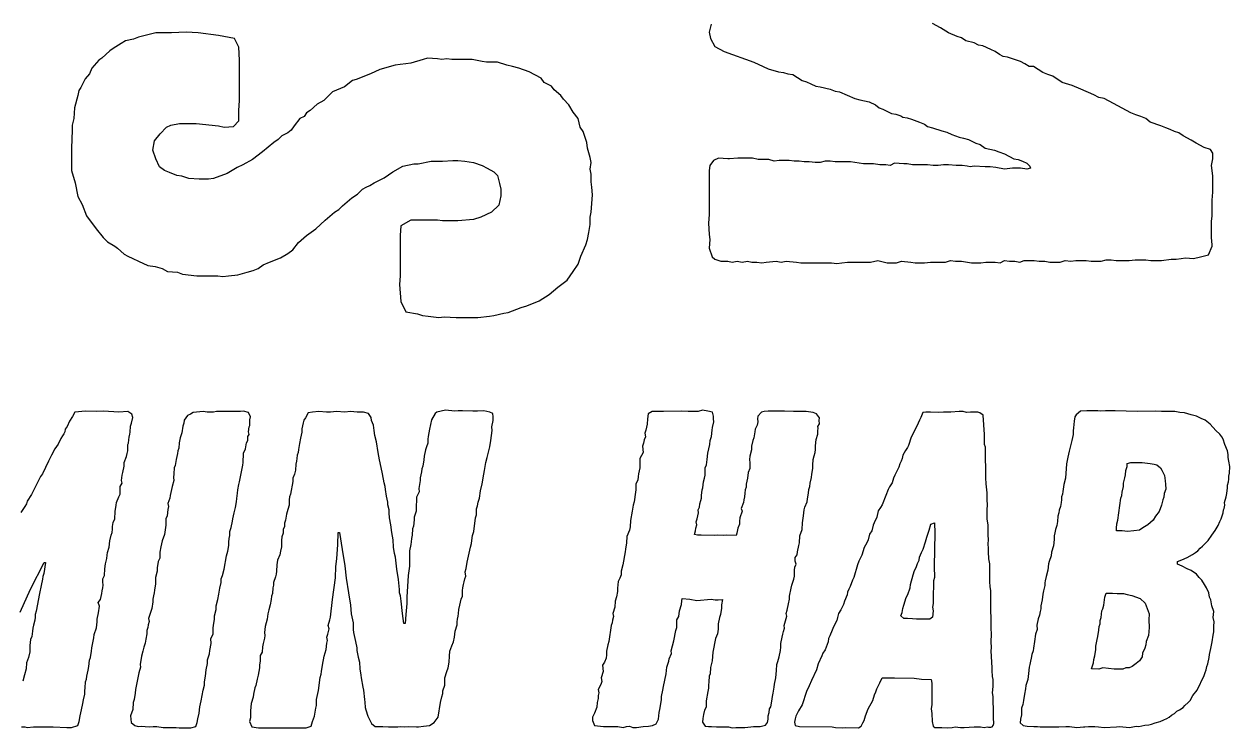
# Model space of a CAD drawing. Extents: x 21.5 to 68.8, y -31.2 to -10.6.
# Drawn here: x 64.085 to 68.808, y -18.037 to -15.282 of the extents above; entities that cross this region are included whole.
import ezdxf

# ---------------------------------------------------------------- set-up
doc = ezdxf.new("R2010")
doc.units = 0
doc.layers.add('Special_Silkscreen_Paths', color=7, linetype='CONTINUOUS')

msp = doc.modelspace()

# ---------------------------------------------------------------- linework, layer by layer
at = {"layer": 'Special_Silkscreen_Paths', "color": 7}
for points in [[(66.776433, -15.282155), (66.767966, -15.3132), (66.773611, -15.3386), (66.790544, -15.369644), (66.827233, -15.3894), (66.942944, -15.431733), (66.979633, -15.448666), (66.999388, -15.457133), (67.038899, -15.468422), (67.058655, -15.471244), (67.075588, -15.476888), (67.095344, -15.479711), (67.132032, -15.502288), (67.148966, -15.507933), (67.165899, -15.5164), (67.185655, -15.524866), (67.202588, -15.527688), (67.242099, -15.536155), (67.261855, -15.544622), (67.278788, -15.547444), (67.338055, -15.572844), (67.35781, -15.578488), (67.394499, -15.586955), (67.419899, -15.598244), (67.43401, -15.609533), (67.448121, -15.615177), (67.481988, -15.632111), (67.498921, -15.634933), (67.518677, -15.640577), (67.527143, -15.646222), (67.544077, -15.649044), (67.56101, -15.654688), (67.592054, -15.665977), (67.61181, -15.674444), (67.623099, -15.682911), (67.642854, -15.688555), (67.679543, -15.699844), (67.699299, -15.705488), (67.719054, -15.713955), (67.747276, -15.725244), (67.76421, -15.728066), (67.783965, -15.733711), (67.812187, -15.747822), (67.829121, -15.753466), (67.848876, -15.767577), (67.885565, -15.776044), (67.902499, -15.781688), (67.925076, -15.790155), (67.961765, -15.80991), (67.978698, -15.812733), (67.995632, -15.818377), (68.012565, -15.826844), (68.023854, -15.838133), (68.026676, -15.846599), (68.012565, -15.849422), (67.987165, -15.846599), (67.956121, -15.846599), (67.925076, -15.849422), (67.89121, -15.843777), (67.868632, -15.840955), (67.848876, -15.840955), (67.806543, -15.838133), (67.78961, -15.840955), (67.778321, -15.838133), (67.758565, -15.83531), (67.735988, -15.83531), (67.704943, -15.832488), (67.685188, -15.832488), (67.665432, -15.83531), (67.645676, -15.83531), (67.623099, -15.832488), (67.563832, -15.832488), (67.544077, -15.829666), (67.529965, -15.829666), (67.493277, -15.826844), (67.476343, -15.83531), (67.45941, -15.832488), (67.436832, -15.832488), (67.411432, -15.829666), (67.371921, -15.829666), (67.321121, -15.821199), (67.261855, -15.821199), (67.242099, -15.818377), (67.222343, -15.818377), (67.202588, -15.824022), (67.182832, -15.824022), (67.160255, -15.821199), (67.140499, -15.821199), (67.120744, -15.818377), (67.100988, -15.818377), (67.081232, -15.815555), (67.041721, -15.815555), (67.021966, -15.818377), (67.00221, -15.812733), (66.959877, -15.812733), (66.937299, -15.807088), (66.880855, -15.807088), (66.846988, -15.80991), (66.841344, -15.80991), (66.804655, -15.807088), (66.784899, -15.815555), (66.770788, -15.83531), (66.767966, -15.855066), (66.767966, -16.027221), (66.765144, -16.061088), (66.767966, -16.106244), (66.770788, -16.125999), (66.767966, -16.159866), (66.779255, -16.193732), (66.790544, -16.202199), (66.813122, -16.210666), (66.841344, -16.210666), (66.858277, -16.213488), (66.878033, -16.210666), (66.897788, -16.213488), (66.917544, -16.210666), (66.934477, -16.213488), (66.954233, -16.213488), (66.973988, -16.21631), (66.990921, -16.213488), (67.030433, -16.210666), (67.050188, -16.213488), (67.069944, -16.210666), (67.109455, -16.213488), (67.126388, -16.21631), (67.247743, -16.21631), (67.267499, -16.219132), (67.287255, -16.21631), (67.309832, -16.213488), (67.400143, -16.213488), (67.428366, -16.207843), (67.465054, -16.21631), (67.501743, -16.21631), (67.521499, -16.210666), (67.558188, -16.213488), (67.575121, -16.21631), (67.61181, -16.21631), (67.634388, -16.213488), (67.693654, -16.213488), (67.71341, -16.207843), (67.733165, -16.210666), (67.755743, -16.210666), (67.795254, -16.21631), (67.831943, -16.21631), (67.851699, -16.213488), (67.888387, -16.213488), (67.908143, -16.21631), (67.925076, -16.207843), (67.944832, -16.210666), (67.964587, -16.210666), (67.984343, -16.213488), (68.001276, -16.207843), (68.040787, -16.207843), (68.060543, -16.210666), (68.083121, -16.210666), (68.102876, -16.213488), (68.142387, -16.213488), (68.162143, -16.207843), (68.184721, -16.210666), (68.204476, -16.207843), (68.243987, -16.207843), (68.263743, -16.210666), (68.303254, -16.210666), (68.323009, -16.205021), (68.342765, -16.205021), (68.36252, -16.207843), (68.41332, -16.207843), (68.435898, -16.205021), (68.478231, -16.205021), (68.497987, -16.207843), (68.54032, -16.207843), (68.577009, -16.202199), (68.596765, -16.202199), (68.61652, -16.199377), (68.633453, -16.196555), (68.664498, -16.199377), (68.69272, -16.193732), (68.723765, -16.185266), (68.737876, -16.151399), (68.737876, -16.145755), (68.735053, -16.117532), (68.735053, -16.055444), (68.737876, -16.032866), (68.737876, -15.970777), (68.740698, -15.939733), (68.740698, -15.877644), (68.737876, -15.855066), (68.735053, -15.83531), (68.740698, -15.80991), (68.740698, -15.787333), (68.732231, -15.773222), (68.706831, -15.764755), (68.675787, -15.747822), (68.656031, -15.736533), (68.624987, -15.719599), (68.608054, -15.708311), (68.59112, -15.702666), (68.574187, -15.694199), (68.557254, -15.688555), (68.537498, -15.680088), (68.495165, -15.665977), (68.478231, -15.651866), (68.458476, -15.643399), (68.43872, -15.637755), (68.418965, -15.629288), (68.402031, -15.620822), (68.351231, -15.5926), (68.314543, -15.572844), (68.294787, -15.570022), (68.275032, -15.558733), (68.224232, -15.536155), (68.190365, -15.522044), (68.150854, -15.510755), (68.114165, -15.485355), (68.094409, -15.479711), (68.074654, -15.471244), (68.037965, -15.448666), (68.021032, -15.448666), (68.004098, -15.437377), (67.987165, -15.428911), (67.936365, -15.411977), (67.919432, -15.409155), (67.905321, -15.400689), (67.888387, -15.3894), (67.871454, -15.380933), (67.84041, -15.366822), (67.823476, -15.364), (67.806543, -15.355533), (67.772676, -15.347066), (67.755743, -15.335777), (67.73881, -15.330133), (67.704943, -15.316022), (67.673899, -15.296266), (67.642854, -15.279333)], [(64.075024, -18.03382), (64.087371, -18.03382), (64.096191, -18.035584), (64.120885, -18.03382), (64.198496, -18.03382), (64.251413, -18.035584), (64.270816, -18.035584), (64.29551, -18.028528), (64.300802, -18.012653), (64.30433, -17.989723), (64.309621, -17.966792), (64.314913, -17.942098), (64.316677, -17.927987), (64.321969, -17.905056), (64.321969, -17.892709), (64.323733, -17.880362), (64.325496, -17.857431), (64.329024, -17.846848), (64.330788, -17.8345), (64.33608, -17.81157), (64.337844, -17.797459), (64.341371, -17.772764), (64.344899, -17.762181), (64.348427, -17.737486), (64.350191, -17.723375), (64.351955, -17.711028), (64.357246, -17.68457), (64.35901, -17.672223), (64.36783, -17.645764), (64.371358, -17.622834), (64.371358, -17.61225), (64.376649, -17.587556), (64.380177, -17.561097), (64.374885, -17.546986), (64.383705, -17.534639), (64.388996, -17.511709), (64.39076, -17.501125), (64.392524, -17.488778), (64.394288, -17.478195), (64.392524, -17.465847), (64.392524, -17.4535), (64.39958, -17.441153), (64.401344, -17.414695), (64.403108, -17.395292), (64.408399, -17.374125), (64.410163, -17.361778), (64.411927, -17.351195), (64.417219, -17.330028), (64.420746, -17.305333), (64.426038, -17.282403), (64.429566, -17.27182), (64.43133, -17.259472), (64.43133, -17.248889), (64.433094, -17.233014), (64.440149, -17.218903), (64.441913, -17.190681), (64.445441, -17.165986), (64.447205, -17.155403), (64.456024, -17.132472), (64.461316, -17.121889), (64.461316, -17.091903), (64.468371, -17.079556), (64.466608, -17.068972), (64.468371, -17.047805), (64.471899, -17.037222), (64.477191, -17.012528), (64.477191, -16.998417), (64.48601, -16.975486), (64.487774, -16.963139), (64.491302, -16.952555), (64.491302, -16.927861), (64.493066, -16.922569), (64.49483, -16.910222), (64.496594, -16.899639), (64.498358, -16.887292), (64.500122, -16.880236), (64.501885, -16.855541), (64.505413, -16.844958), (64.510705, -16.822028), (64.507177, -16.80968), (64.491302, -16.799097), (64.456024, -16.800861), (64.396052, -16.797333), (64.36783, -16.799097), (64.325496, -16.797333), (64.283163, -16.800861), (64.274344, -16.8185), (64.261996, -16.836139), (64.253177, -16.857305), (64.246121, -16.867889), (64.244357, -16.878472), (64.24083, -16.885528), (64.235538, -16.894347), (64.228482, -16.90493), (64.217899, -16.926097), (64.205552, -16.9455), (64.191441, -16.970194), (64.180857, -16.993125), (64.156163, -17.042514), (64.149107, -17.053097), (64.11383, -17.123653), (64.096191, -17.150111), (64.094427, -17.160694), (64.087371, -17.171278), (64.071496, -17.194208)], [(67.881491, -18.005598), (67.881491, -17.968556), (67.879727, -17.92975), (67.879727, -17.913875), (67.877963, -17.899764), (67.879727, -17.87507), (67.879727, -17.848612), (67.877963, -17.836264), (67.876199, -17.813334), (67.876199, -17.80275), (67.872671, -17.735723), (67.874435, -17.723375), (67.872671, -17.698681), (67.874435, -17.672223), (67.872671, -17.645764), (67.872671, -17.633417), (67.870907, -17.552278), (67.870907, -17.499361), (67.869143, -17.48525), (67.86738, -17.464084), (67.86738, -17.395292), (67.863852, -17.375889), (67.862088, -17.347667), (67.862088, -17.337083), (67.860324, -17.314153), (67.862088, -17.30357), (67.860324, -17.278875), (67.860324, -17.243597), (67.856796, -17.218903), (67.856796, -17.180097), (67.85856, -17.16775), (67.856796, -17.141292), (67.856796, -17.116597), (67.853268, -17.081319), (67.851505, -17.058389), (67.851505, -17.033694), (67.849741, -16.970194), (67.849741, -16.938444), (67.846213, -16.927861), (67.846213, -16.889055), (67.840921, -16.813208), (67.828574, -16.804389), (67.819754, -16.800861), (67.791532, -16.800861), (67.775657, -16.802625), (67.76331, -16.799097), (67.747435, -16.799097), (67.713921, -16.800861), (67.685699, -16.800861), (67.66806, -16.802625), (67.634546, -16.800861), (67.616907, -16.800861), (67.60456, -16.802625), (67.597504, -16.822028), (67.592213, -16.832611), (67.586921, -16.844958), (67.571046, -16.876708), (67.558699, -16.899639), (67.548115, -16.931389), (67.544588, -16.940208), (67.537532, -16.950792), (67.526949, -16.970194), (67.523421, -16.982542), (67.519893, -16.993125), (67.514602, -17.003708), (67.511074, -17.016055), (67.495199, -17.047805), (67.489907, -17.060153), (67.484615, -17.077792), (67.474032, -17.093667), (67.46874, -17.10425), (67.459921, -17.127181), (67.44581, -17.164222), (67.438754, -17.174806), (67.429935, -17.187153), (67.424643, -17.211847), (67.41406, -17.234778), (67.410532, -17.243597), (67.40524, -17.266528), (67.396421, -17.278875), (67.391129, -17.301806), (67.385838, -17.312389), (67.375254, -17.331792), (67.366435, -17.361778), (67.354088, -17.384708), (67.348796, -17.39882), (67.334685, -17.448209), (67.329393, -17.458792), (67.320574, -17.483486), (67.315282, -17.49407), (67.30999, -17.506417), (67.308226, -17.517), (67.297643, -17.541695), (67.294115, -17.554042), (67.283532, -17.575209), (67.274712, -17.58932), (67.271185, -17.605195), (67.267657, -17.617542), (67.25531, -17.642236), (67.250018, -17.654584), (67.241199, -17.677514), (67.235907, -17.688098), (67.234143, -17.700445), (67.230615, -17.711028), (67.221796, -17.732195), (67.212976, -17.744542), (67.209449, -17.755125), (67.195337, -17.786875), (67.188282, -17.809806), (67.168879, -17.852139), (67.16006, -17.873306), (67.149476, -17.894473), (67.131837, -17.947389), (67.117726, -17.97032), (67.107143, -17.991487), (67.105379, -18.00207), (67.101851, -18.014417), (67.105379, -18.028528), (67.121254, -18.032056), (67.250018, -18.03382), (67.262365, -18.035584), (67.288824, -18.037348)], [(64.069732, -17.584028), (64.110302, -17.49407), (64.163219, -17.39), (64.16851, -17.39), (64.161455, -17.432334), (64.157927, -17.444681), (64.156163, -17.455264), (64.150871, -17.479959), (64.14558, -17.511709), (64.131468, -17.5805), (64.127941, -17.592848), (64.127941, -17.603431), (64.126177, -17.615778), (64.120885, -17.635181), (64.119121, -17.647528), (64.117357, -17.658111), (64.115593, -17.679278), (64.110302, -17.691625), (64.106774, -17.714556), (64.106774, -17.73925), (64.101482, -17.762181), (64.094427, -17.783348), (64.092663, -17.806278), (64.085607, -17.829209), (64.080316, -17.853903)], [(67.288824, -18.037348), (67.302935, -18.035584), (67.352324, -18.037348), (67.362907, -18.030292), (67.369963, -18.017945), (67.375254, -18.009126), (67.380546, -17.989723), (67.391129, -17.963264), (67.408768, -17.92975), (67.415824, -17.908584), (67.421115, -17.896237), (67.424643, -17.883889), (67.43699, -17.860959), (67.44581, -17.841556), (67.493435, -17.841556), (67.571046, -17.84332), (67.599268, -17.846848), (67.638074, -17.848612), (67.639838, -17.862723), (67.639838, -17.945626), (67.638074, -17.963264), (67.639838, -17.980903), (67.641602, -18.012653), (67.645129, -18.030292), (67.652185, -18.035584), (67.678643, -18.035584), (67.701574, -18.037348), (67.719213, -18.035584), (67.73156, -18.03382), (67.752727, -18.035584), (67.766838, -18.035584), (67.805643, -18.03382), (67.830338, -18.03382), (67.844449, -18.035584), (67.856796, -18.03382)]]:
    msp.add_lwpolyline(points, dxfattribs=at)
for points in [[(66.310822, -15.951021), (66.308, -15.919977), (66.305178, -15.900221), (66.305178, -15.869177), (66.302355, -15.849422), (66.305178, -15.824022), (66.302355, -15.804266), (66.291067, -15.767577), (66.288244, -15.744999), (66.274133, -15.702666), (66.262844, -15.685733), (66.254378, -15.651866), (66.234622, -15.626466), (66.217689, -15.598244), (66.197933, -15.575666), (66.186644, -15.561555), (66.161244, -15.538977), (66.149956, -15.524866), (66.121733, -15.510755), (66.110444, -15.493822), (66.062467, -15.468422), (66.022956, -15.454311), (65.997556, -15.448666), (65.974978, -15.443022), (65.938289, -15.431733), (65.895956, -15.431733), (65.879022, -15.428911), (65.839511, -15.420444), (65.760489, -15.420444), (65.740734, -15.417622), (65.720978, -15.420444), (65.704045, -15.417622), (65.664534, -15.4148), (65.6476, -15.420444), (65.599623, -15.434555), (65.579867, -15.437377), (65.557289, -15.4402), (65.537534, -15.443022), (65.478267, -15.459955), (65.441578, -15.476888), (65.385134, -15.499466), (65.371023, -15.502288), (65.339978, -15.527688), (65.292001, -15.547444), (65.258134, -15.581311), (65.232734, -15.595422), (65.204512, -15.620822), (65.190401, -15.629288), (65.181934, -15.643399), (65.165001, -15.651866), (65.142423, -15.680088), (65.131134, -15.697022), (65.117023, -15.708311), (65.094445, -15.719599), (65.080334, -15.733711), (65.063401, -15.744999), (65.018245, -15.781688), (64.978734, -15.812733), (64.942045, -15.832488), (64.919468, -15.843777), (64.879957, -15.866355), (64.826334, -15.88611), (64.806579, -15.888933), (64.76989, -15.888933), (64.730379, -15.88611), (64.702157, -15.877644), (64.682401, -15.874822), (64.654179, -15.863533), (64.634423, -15.855066), (64.614668, -15.840955), (64.600557, -15.80991), (64.589268, -15.776044), (64.594912, -15.739355), (64.61749, -15.711133), (64.64289, -15.685733), (64.659823, -15.677266), (64.69369, -15.671622), (64.758601, -15.671622), (64.84609, -15.680088), (64.868668, -15.685733), (64.905357, -15.682911), (64.925112, -15.660333), (64.925112, -15.620822), (64.927934, -15.581311), (64.927934, -15.423266), (64.925112, -15.372466), (64.908179, -15.3386), (64.84609, -15.327311), (64.767068, -15.316022), (64.71909, -15.3132), (64.662646, -15.316022), (64.600557, -15.316022), (64.532823, -15.332955), (64.513068, -15.341422), (64.482024, -15.347066), (64.46509, -15.358355), (64.434046, -15.378111), (64.419935, -15.386577), (64.38889, -15.4148), (64.377601, -15.423266), (64.349379, -15.454311), (64.340913, -15.476888), (64.323979, -15.496644), (64.307046, -15.530511), (64.298579, -15.5418), (64.295757, -15.561555), (64.281646, -15.609533), (64.278824, -15.651866), (64.273179, -15.677266), (64.273179, -15.697022), (64.270357, -15.767577), (64.270357, -15.855066), (64.284468, -15.903044), (64.295757, -15.956666), (64.31269, -15.98771), (64.329624, -16.032866), (64.366313, -16.083666), (64.394535, -16.117532), (64.411468, -16.134466), (64.43969, -16.151399), (64.450979, -16.159866), (64.476379, -16.182443), (64.49049, -16.19091), (64.510246, -16.199377), (64.532823, -16.210666), (64.569512, -16.227599), (64.597735, -16.230421), (64.625957, -16.238888), (64.645712, -16.250177), (64.685223, -16.252999), (64.704979, -16.261466), (64.761423, -16.26711), (64.843268, -16.26711), (64.863023, -16.269932), (64.885601, -16.26711), (64.92229, -16.264288), (64.958979, -16.252999), (64.981556, -16.247355), (65.001312, -16.238888), (65.021068, -16.224777), (65.046468, -16.213488), (65.088801, -16.196555), (65.117023, -16.179621), (65.136779, -16.16551), (65.159356, -16.137288), (65.190401, -16.109066), (65.22709, -16.083666), (65.263778, -16.049799), (65.300467, -16.018755), (65.317401, -16.007466), (65.331512, -15.993355), (65.368201, -15.96231), (65.390778, -15.948199), (65.410534, -15.928444), (65.424645, -15.919977), (65.438756, -15.914333), (65.455689, -15.903044), (65.495201, -15.883288), (65.529067, -15.86071), (65.568578, -15.838133), (65.610912, -15.829666), (65.627845, -15.829666), (65.678645, -15.818377), (65.7238, -15.818377), (65.763311, -15.815555), (65.783067, -15.815555), (65.811289, -15.818377), (65.845156, -15.824022), (65.879022, -15.83531), (65.898778, -15.846599), (65.924178, -15.86071), (65.938289, -15.874822), (65.946756, -15.905866), (65.9524, -15.928444), (65.9524, -15.953844), (65.943933, -15.990533), (65.915711, -16.018755), (65.873378, -16.03851), (65.845156, -16.046977), (65.783067, -16.052621), (65.7238, -16.052621), (65.704045, -16.049799), (65.599623, -16.049799), (65.560112, -16.072377), (65.557289, -16.109066), (65.557289, -16.26711), (65.554467, -16.300977), (65.560112, -16.36871), (65.579867, -16.408221), (65.625023, -16.416688), (65.644778, -16.422332), (65.667356, -16.425154), (65.709689, -16.430799), (65.729445, -16.427977), (65.777423, -16.430799), (65.862089, -16.430799), (65.907245, -16.425154), (65.924178, -16.422332), (65.963689, -16.413866), (65.980622, -16.411043), (66.031422, -16.391288), (66.054, -16.385643), (66.101978, -16.365888), (66.141489, -16.340488), (66.175356, -16.312266), (66.212044, -16.284043), (66.234622, -16.250177), (66.254378, -16.221955), (66.265667, -16.19091), (66.285422, -16.145755), (66.291067, -16.125999), (66.296711, -16.097777), (66.302355, -16.066732), (66.302355, -16.03851), (66.305178, -16.018755)], [(64.692385, -18.037348), (64.738246, -18.037348), (64.757649, -18.032056), (64.762941, -18.016181), (64.764705, -18.00207), (64.769996, -17.979139), (64.773524, -17.954445), (64.778816, -17.931514), (64.785871, -17.889181), (64.791163, -17.869778), (64.791163, -17.857431), (64.794691, -17.8345), (64.798219, -17.809806), (64.80351, -17.785112), (64.80351, -17.771), (64.810566, -17.74807), (64.81233, -17.733959), (64.817622, -17.7075), (64.815858, -17.688098), (64.824677, -17.670459), (64.824677, -17.645764), (64.826441, -17.636945), (64.829969, -17.61225), (64.829969, -17.598139), (64.837024, -17.573445), (64.837024, -17.559334), (64.84408, -17.534639), (64.847608, -17.513472), (64.851135, -17.490542), (64.856427, -17.467611), (64.856427, -17.4535), (64.861719, -17.441153), (64.868774, -17.416459), (64.877594, -17.363542), (64.882885, -17.345903), (64.886413, -17.322972), (64.886413, -17.310625), (64.888177, -17.296514), (64.889941, -17.284167), (64.889941, -17.268292), (64.895233, -17.252417), (64.900524, -17.227722), (64.902288, -17.218903), (64.90758, -17.195972), (64.912872, -17.174806), (64.916399, -17.151875), (64.918163, -17.139528), (64.919927, -17.118361), (64.921691, -17.106014), (64.925219, -17.084847), (64.928747, -17.074264), (64.932274, -17.054861), (64.941094, -17.009), (64.942858, -16.998417), (64.942858, -16.986069), (64.944622, -16.975486), (64.944622, -16.961375), (64.951677, -16.9455), (64.955205, -16.920805), (64.960497, -16.911986), (64.960497, -16.896111), (64.965788, -16.889055), (64.964024, -16.878472), (64.965788, -16.859069), (64.969316, -16.853778), (64.969316, -16.830847), (64.97108, -16.820264), (64.964024, -16.802625), (64.944622, -16.797333), (64.932274, -16.799097), (64.838788, -16.799097), (64.826441, -16.800861), (64.801747, -16.800861), (64.785871, -16.799097), (64.759413, -16.800861), (64.747066, -16.802625), (64.736483, -16.80968), (64.724135, -16.814972), (64.711788, -16.832611), (64.710024, -16.844958), (64.706496, -16.855541), (64.702969, -16.882), (64.695913, -16.901403), (64.692385, -16.920805), (64.690621, -16.941972), (64.687094, -16.952555), (64.68533, -16.963139), (64.680038, -16.986069), (64.67651, -17.010764), (64.672983, -17.019583), (64.671219, -17.042514), (64.669455, -17.056625), (64.671219, -17.068972), (64.664163, -17.091903), (64.662399, -17.10425), (64.657108, -17.127181), (64.655344, -17.137764), (64.648288, -17.158931), (64.650052, -17.171278), (64.648288, -17.181861), (64.64476, -17.206556), (64.639469, -17.218903), (64.639469, -17.243597), (64.634177, -17.280639), (64.625358, -17.305333), (64.620066, -17.328264), (64.616538, -17.349431), (64.616538, -17.372361), (64.609482, -17.386472), (64.605955, -17.411167), (64.605955, -17.423514), (64.598899, -17.448209), (64.598899, -17.472903), (64.595371, -17.497597), (64.593607, -17.508181), (64.591844, -17.520528), (64.588316, -17.532875), (64.588316, -17.543459), (64.584788, -17.569917), (64.572441, -17.608723), (64.574205, -17.62107), (64.570677, -17.633417), (64.568913, -17.644), (64.565385, -17.656348), (64.565385, -17.668695), (64.561857, -17.689861), (64.55833, -17.705736), (64.553038, -17.721611), (64.54951, -17.737486), (64.544219, -17.756889), (64.538927, -17.788639), (64.540691, -17.799223), (64.533635, -17.822153), (64.531871, -17.8345), (64.528344, -17.848612), (64.52658, -17.860959), (64.521288, -17.887417), (64.519524, -17.901528), (64.515996, -17.926223), (64.512469, -17.93857), (64.510705, -17.965028), (64.501885, -17.989723), (64.503649, -18.016181), (64.51776, -18.028528), (64.531871, -18.032056), (64.545982, -18.030292), (64.55833, -18.032056), (64.577732, -18.03382), (64.59008, -18.032056), (64.604191, -18.032056), (64.628885, -18.035584), (64.680038, -18.035584)], [(65.002827, -18.037348), (65.1898, -18.037348), (65.209203, -18.030292), (65.214494, -18.012653), (65.22155, -17.991487), (65.226841, -17.959737), (65.230369, -17.949153), (65.230369, -17.926223), (65.232133, -17.913875), (65.237425, -17.890945), (65.24448, -17.839792), (65.248008, -17.827445), (65.249772, -17.816862), (65.2533, -17.792167), (65.260355, -17.756889), (65.267411, -17.730431), (65.270939, -17.705736), (65.272703, -17.695153), (65.270939, -17.682806), (65.274466, -17.670459), (65.279758, -17.649292), (65.27623, -17.636945), (65.281522, -17.614014), (65.28505, -17.603431), (65.292105, -17.534639), (65.304453, -17.449972), (65.306216, -17.405875), (65.309744, -17.375889), (65.311508, -17.356486), (65.313272, -17.321208), (65.315036, -17.27182), (65.320328, -17.27182), (65.330911, -17.338847), (65.341494, -17.402347), (65.346786, -17.451736), (65.355605, -17.508181), (65.362661, -17.55757), (65.366189, -17.591084), (65.373244, -17.626361), (65.373244, -17.65282), (65.375008, -17.663403), (65.3803, -17.688098), (65.382064, -17.698681), (65.387355, -17.723375), (65.387355, -17.733959), (65.392647, -17.760417), (65.397939, -17.77982), (65.399703, -17.806278), (65.40323, -17.830973), (65.404994, -17.841556), (65.41205, -17.878598), (65.413814, -17.889181), (65.417342, -17.926223), (65.419105, -17.936806), (65.420869, -17.957973), (65.422633, -17.966792), (65.431453, -17.991487), (65.445564, -18.019709), (65.459675, -18.032056), (65.489661, -18.032056), (65.512592, -18.03382), (65.547869, -18.03382), (65.558453, -18.032056), (65.576092, -18.03382), (65.588439, -18.032056), (65.621953, -18.03382), (65.629008, -18.03382), (65.648411, -18.030292), (65.673106, -18.028528), (65.690744, -18.016181), (65.70662, -17.995014), (65.715439, -17.93857), (65.720731, -17.915639), (65.724258, -17.903292), (65.724258, -17.892709), (65.733078, -17.869778), (65.733078, -17.841556), (65.740133, -17.816862), (65.745425, -17.80275), (65.748953, -17.77982), (65.750717, -17.756889), (65.752481, -17.737486), (65.759536, -17.71632), (65.766592, -17.700445), (65.77012, -17.682806), (65.773647, -17.658111), (65.780703, -17.633417), (65.780703, -17.622834), (65.782467, -17.61225), (65.784231, -17.599903), (65.785995, -17.58932), (65.787758, -17.573445), (65.791286, -17.55757), (65.796578, -17.532875), (65.80187, -17.522292), (65.80187, -17.499361), (65.803633, -17.488778), (65.805397, -17.476431), (65.808925, -17.465847), (65.810689, -17.4535), (65.814217, -17.442917), (65.812453, -17.427042), (65.815981, -17.412931), (65.819508, -17.388236), (65.8248, -17.365306), (65.828328, -17.352958), (65.83362, -17.330028), (65.837147, -17.315917), (65.838911, -17.30357), (65.840675, -17.284167), (65.845967, -17.268292), (65.853022, -17.215375), (65.85655, -17.203028), (65.85655, -17.180097), (65.860078, -17.16775), (65.863606, -17.153639), (65.868897, -17.137764), (65.872425, -17.109542), (65.879481, -17.081319), (65.884772, -17.044278), (65.8883, -17.030167), (65.893592, -16.998417), (65.898884, -16.979014), (65.909467, -16.93668), (65.912995, -16.911986), (65.918286, -16.87318), (65.916522, -16.859069), (65.921814, -16.834375), (65.921814, -16.820264), (65.92005, -16.806153), (65.909467, -16.800861), (65.884772, -16.795569), (65.860078, -16.797333), (65.842439, -16.797333), (65.80187, -16.795569), (65.784231, -16.795569), (65.771883, -16.797333), (65.734842, -16.793805), (65.701328, -16.800861), (65.694272, -16.806153), (65.680161, -16.830847), (65.673106, -16.867889), (65.667814, -16.896111), (65.66605, -16.906694), (65.66605, -16.922569), (65.660758, -16.93668), (65.657231, -16.949028), (65.651939, -16.973722), (65.650175, -16.987833), (65.646647, -17.012528), (65.643119, -17.023111), (65.641356, -17.035458), (65.636064, -17.058389), (65.636064, -17.068972), (65.630772, -17.100722), (65.632536, -17.113069), (65.621953, -17.134236), (65.621953, -17.146583), (65.620189, -17.16775), (65.620189, -17.188917), (65.613133, -17.211847), (65.613133, -17.222431), (65.609606, -17.247125), (65.606078, -17.257708), (65.604314, -17.282403), (65.60255, -17.296514), (65.600786, -17.308861), (65.599022, -17.319445), (65.593731, -17.344139), (65.593731, -17.404111), (65.588439, -17.441153), (65.583147, -17.52582), (65.583147, -17.550514), (65.579619, -17.592848), (65.577856, -17.628125), (65.572564, -17.628125), (65.567272, -17.58932), (65.561981, -17.541695), (65.558453, -17.520528), (65.554925, -17.508181), (65.554925, -17.495834), (65.551397, -17.457028), (65.544342, -17.416459), (65.53905, -17.368833), (65.535522, -17.354722), (65.531994, -17.330028), (65.530231, -17.301806), (65.524939, -17.27182), (65.521411, -17.241833), (65.516119, -17.215375), (65.514355, -17.195972), (65.514355, -17.183625), (65.509064, -17.164222), (65.509064, -17.153639), (65.503772, -17.130708), (65.500244, -17.10425), (65.49848, -17.091903), (65.494953, -17.077792), (65.487897, -17.042514), (65.482605, -17.017819), (65.477314, -16.987833), (65.472022, -16.959611), (65.464967, -16.917278), (65.457911, -16.892583), (65.456147, -16.87318), (65.452619, -16.852014), (65.445564, -16.834375), (65.4438, -16.822028), (65.433217, -16.806153), (65.413814, -16.800861), (65.389119, -16.800861), (65.362661, -16.799097), (65.341494, -16.800861), (65.30798, -16.799097), (65.28505, -16.800861), (65.269175, -16.800861), (65.239189, -16.799097), (65.214494, -16.800861), (65.196855, -16.804389), (65.186272, -16.823791), (65.18098, -16.832611), (65.177453, -16.843194), (65.172161, -16.866125), (65.172161, -16.880236), (65.166869, -16.903167), (65.163341, -16.924333), (65.159814, -16.947264), (65.15805, -16.959611), (65.154522, -16.970194), (65.152758, -16.982542), (65.150994, -16.993125), (65.14923, -17.005472), (65.147466, -17.028403), (65.143939, -17.044278), (65.136883, -17.060153), (65.136883, -17.0725), (65.128064, -17.121889), (65.124536, -17.132472), (65.122772, -17.144819), (65.122772, -17.165986), (65.11748, -17.181861), (65.112189, -17.201264), (65.108661, -17.224194), (65.105133, -17.236542), (65.105133, -17.248889), (65.099841, -17.261236), (65.099841, -17.275347), (65.09455, -17.289458), (65.092786, -17.30357), (65.092786, -17.328264), (65.089258, -17.345903), (65.08573, -17.360014), (65.076911, -17.381181), (65.075147, -17.39882), (65.073383, -17.423514), (65.071619, -17.435861), (65.069855, -17.446445), (65.061036, -17.467611), (65.061036, -17.478195), (65.059272, -17.488778), (65.057508, -17.511709), (65.05398, -17.522292), (65.052216, -17.534639), (65.048689, -17.555806), (65.043397, -17.575209), (65.039869, -17.591084), (65.036341, -17.61225), (65.029286, -17.640473), (65.025758, -17.663403), (65.027522, -17.67575), (65.025758, -17.686334), (65.020466, -17.7075), (65.018702, -17.719848), (65.016939, -17.741014), (65.009883, -17.753361), (65.009883, -17.776292), (65.006355, -17.790403), (65.006355, -17.80275), (65.001064, -17.830973), (64.997536, -17.846848), (64.992244, -17.871542), (64.988716, -17.880362), (64.983425, -17.905056), (64.981661, -17.917403), (64.974605, -17.942098), (64.971077, -17.97032), (64.971077, -17.998542), (64.96755, -18.012653), (64.976369, -18.03382)], [(66.858437, -18.037348), (66.872548, -18.035584), (66.907826, -18.035584), (66.930757, -18.03382), (66.94134, -18.032056), (66.967798, -18.032056), (66.988965, -18.026764), (66.996021, -18.016181), (66.999548, -18.003834), (66.999548, -17.989723), (67.003076, -17.977376), (67.00484, -17.963264), (67.010132, -17.954445), (67.013659, -17.933278), (67.015423, -17.913875), (67.018951, -17.901528), (67.022479, -17.878598), (67.024243, -17.86625), (67.029534, -17.841556), (67.031298, -17.813334), (67.033062, -17.788639), (67.03659, -17.778056), (67.041882, -17.758653), (67.047173, -17.733959), (67.048937, -17.721611), (67.048937, -17.7075), (67.054229, -17.682806), (67.055993, -17.670459), (67.059521, -17.659875), (67.063048, -17.647528), (67.061284, -17.636945), (67.071868, -17.599903), (67.070104, -17.58932), (67.073632, -17.576972), (67.078923, -17.552278), (67.082451, -17.532875), (67.082451, -17.522292), (67.089507, -17.490542), (67.091271, -17.478195), (67.10009, -17.455264), (67.101854, -17.442917), (67.101854, -17.419986), (67.103618, -17.407639), (67.108909, -17.397056), (67.105382, -17.384708), (67.105382, -17.370597), (67.112437, -17.360014), (67.114201, -17.347667), (67.119493, -17.322972), (67.121257, -17.312389), (67.123021, -17.285931), (67.13184, -17.261236), (67.133604, -17.234778), (67.137132, -17.206556), (67.14066, -17.183625), (67.142423, -17.173042), (67.151243, -17.151875), (67.153007, -17.141292), (67.156535, -17.118361), (67.158298, -17.10425), (67.161826, -17.091903), (67.16359, -17.079556), (67.168882, -17.056625), (67.170646, -17.044278), (67.174173, -17.021347), (67.174173, -17.009), (67.175937, -16.986069), (67.179465, -16.971958), (67.182993, -16.959611), (67.184757, -16.947264), (67.184757, -16.933153), (67.186521, -16.908458), (67.193576, -16.887292), (67.193576, -16.874944), (67.19534, -16.864361), (67.193576, -16.857305), (67.200632, -16.846722), (67.198868, -16.834375), (67.200632, -16.823791), (67.188285, -16.807916), (67.175937, -16.802625), (67.147715, -16.799097), (67.098326, -16.799097), (67.063048, -16.797333), (66.999548, -16.797333), (66.983673, -16.799097), (66.97309, -16.800861), (66.958979, -16.816736), (66.957215, -16.827319), (66.958979, -16.839666), (66.955451, -16.852014), (66.948395, -16.867889), (66.946632, -16.878472), (66.943104, -16.901403), (66.939576, -16.911986), (66.934284, -16.934917), (66.934284, -16.949028), (66.927229, -16.973722), (66.925465, -16.986069), (66.927229, -17.00018), (66.927229, -17.021347), (66.920173, -17.037222), (66.918409, -17.060153), (66.913118, -17.083083), (66.913118, -17.095431), (66.90959, -17.106014), (66.907826, -17.118361), (66.906062, -17.132472), (66.904298, -17.144819), (66.902534, -17.155403), (66.893715, -17.178333), (66.897243, -17.188917), (66.888423, -17.215375), (66.886659, -17.227722), (66.886659, -17.24007), (66.879604, -17.255945), (66.876076, -17.275347), (66.874312, -17.284167), (66.83727, -17.282403), (66.823159, -17.284167), (66.801993, -17.282403), (66.787882, -17.284167), (66.736729, -17.282403), (66.722618, -17.282403), (66.71027, -17.280639), (66.713798, -17.266528), (66.715562, -17.255945), (66.71909, -17.241833), (66.717326, -17.23125), (66.720854, -17.218903), (66.726145, -17.195972), (66.724381, -17.183625), (66.729673, -17.173042), (66.731437, -17.160694), (66.734965, -17.146583), (66.738493, -17.137764), (66.738493, -17.127181), (66.740256, -17.106014), (66.743784, -17.097194), (66.745548, -17.074264), (66.749076, -17.060153), (66.752604, -17.047805), (66.752604, -17.019583), (66.757895, -17.007236), (66.759659, -16.986069), (66.763187, -16.961375), (66.770243, -16.927861), (66.772006, -16.911986), (66.777298, -16.896111), (66.779062, -16.871416), (66.780826, -16.860833), (66.786118, -16.839666), (66.784354, -16.827319), (66.784354, -16.816736), (66.780826, -16.800861), (66.763187, -16.797333), (66.74202, -16.793805), (66.724381, -16.799097), (66.685576, -16.799097), (66.660881, -16.797333), (66.588562, -16.799097), (66.544465, -16.799097), (66.52859, -16.807916), (66.526826, -16.827319), (66.525062, -16.848486), (66.51977, -16.871416), (66.516242, -16.883764), (66.518006, -16.897875), (66.512715, -16.910222), (66.510951, -16.922569), (66.507423, -16.934917), (66.509187, -16.959611), (66.49684, -16.982542), (66.49684, -17.019583), (66.491548, -17.042514), (66.489784, -17.053097), (66.48802, -17.067208), (66.480965, -17.081319), (66.480965, -17.106014), (66.479201, -17.114833), (66.473909, -17.151875), (66.470381, -17.165986), (66.466854, -17.188917), (66.459798, -17.225958), (66.458034, -17.250653), (66.45627, -17.263), (66.445687, -17.287695), (66.443923, -17.312389), (66.440395, -17.337083), (66.438631, -17.347667), (66.429812, -17.39882), (66.422756, -17.423514), (66.422756, -17.437625), (66.417465, -17.451736), (66.412173, -17.464084), (66.408645, -17.490542), (66.408645, -17.502889), (66.405117, -17.524056), (66.399826, -17.541695), (66.398062, -17.564625), (66.391006, -17.58932), (66.39277, -17.601667), (66.389242, -17.615778), (66.387478, -17.626361), (66.383951, -17.636945), (66.375131, -17.698681), (66.371603, -17.712792), (66.366312, -17.737486), (66.366312, -17.751598), (66.364548, -17.763945), (66.357492, -17.77982), (66.350437, -17.792167), (66.352201, -17.816862), (66.345145, -17.841556), (66.346909, -17.855667), (66.343381, -17.868014), (66.332798, -17.887417), (66.336326, -17.899764), (66.332798, -17.910348), (66.332798, -17.922695), (66.32927, -17.93857), (66.327506, -17.956209), (66.318687, -17.979139), (66.311631, -17.995014), (66.311631, -18.009126), (66.318687, -18.028528), (66.353965, -18.032056), (66.410409, -18.032056), (66.431576, -18.035584), (66.443923, -18.032056), (66.45627, -18.030292), (66.468617, -18.035584), (66.482729, -18.035584), (66.509187, -18.032056), (66.530354, -18.030292), (66.546229, -18.028528), (66.56034, -18.021473), (66.569159, -18.003834), (66.572687, -17.977376), (66.574451, -17.965028), (66.577979, -17.950917), (66.581506, -17.926223), (66.581506, -17.913875), (66.586798, -17.889181), (66.588562, -17.87507), (66.599145, -17.825681), (66.602673, -17.799223), (66.609729, -17.776292), (66.611493, -17.767473), (66.620312, -17.746306), (66.618548, -17.735723), (66.629131, -17.696917), (66.637951, -17.656348), (66.641479, -17.644), (66.641479, -17.614014), (66.648534, -17.601667), (66.652062, -17.578736), (66.659118, -17.554042), (66.660881, -17.539931), (66.662645, -17.531111), (66.692631, -17.532875), (66.71909, -17.538167), (66.775534, -17.532875), (66.791409, -17.536403), (66.803757, -17.536403), (66.819632, -17.534639), (66.816104, -17.555806), (66.816104, -17.568153), (66.812576, -17.592848), (66.809048, -17.605195), (66.803757, -17.629889), (66.803757, -17.651056), (66.800229, -17.668695), (66.793173, -17.688098), (66.78259, -17.741014), (66.779062, -17.774528), (66.77377, -17.800987), (66.772006, -17.825681), (66.768479, -17.8345), (66.766715, -17.857431), (66.764951, -17.869778), (66.764951, -17.882125), (66.763187, -17.894473), (66.756131, -17.931514), (66.756131, -17.956209), (66.749076, -17.968556), (66.745548, -17.984431), (66.743784, -18.000306), (66.74202, -18.014417), (66.752604, -18.030292), (66.764951, -18.032056), (66.777298, -18.032056), (66.796701, -18.03382), (66.844326, -18.03382)], [(68.207809, -18.035584), (68.234267, -18.03382), (68.239559, -18.03382), (68.25367, -18.032056), (68.278364, -18.032056), (68.292476, -18.03382), (68.315406, -18.035584), (68.363031, -18.03382), (68.375378, -18.032056), (68.387726, -18.03382), (68.414184, -18.035584), (68.440642, -18.030292), (68.451226, -18.032056), (68.474156, -18.026764), (68.490031, -18.025001), (68.500615, -18.023237), (68.514726, -18.017945), (68.534128, -18.012653), (68.54824, -18.005598), (68.560587, -18.000306), (68.569406, -17.995014), (68.578226, -17.987959), (68.590573, -17.980903), (68.599392, -17.972084), (68.609976, -17.966792), (68.624087, -17.957973), (68.631142, -17.949153), (68.64349, -17.93857), (68.652309, -17.92975), (68.662892, -17.910348), (68.678767, -17.889181), (68.70699, -17.832737), (68.710517, -17.820389), (68.714045, -17.809806), (68.717573, -17.797459), (68.721101, -17.786875), (68.726393, -17.762181), (68.728156, -17.749834), (68.733448, -17.726903), (68.73874, -17.700445), (68.742268, -17.673986), (68.744031, -17.661639), (68.744031, -17.638709), (68.745795, -17.622834), (68.742268, -17.605195), (68.744031, -17.582264), (68.736976, -17.559334), (68.733448, -17.536403), (68.728156, -17.52582), (68.724629, -17.508181), (68.715809, -17.488778), (68.708754, -17.476431), (68.69817, -17.458792), (68.687587, -17.448209), (68.677004, -17.435861), (68.655837, -17.42175), (68.639962, -17.414695), (68.620559, -17.404111), (68.60292, -17.397056), (68.60292, -17.386472), (68.618795, -17.379417), (68.639962, -17.370597), (68.661129, -17.35825), (68.673476, -17.351195), (68.682295, -17.344139), (68.691115, -17.333556), (68.699934, -17.3265), (68.722865, -17.30357), (68.736976, -17.282403), (68.749323, -17.264764), (68.76167, -17.245361), (68.768726, -17.229486), (68.774018, -17.218903), (68.777545, -17.206556), (68.781073, -17.195972), (68.782837, -17.183625), (68.784601, -17.178333), (68.788129, -17.165986), (68.786365, -17.155403), (68.79342, -17.132472), (68.795184, -17.120125), (68.798712, -17.097194), (68.798712, -17.086611), (68.80224, -17.074264), (68.804004, -17.063681), (68.804004, -17.051333), (68.805768, -17.04075), (68.807531, -17.014292), (68.804004, -16.993125), (68.800476, -16.979014), (68.800476, -16.966667), (68.798712, -16.952555), (68.788129, -16.927861), (68.781073, -16.906694), (68.775781, -16.897875), (68.768726, -16.887292), (68.752851, -16.87318), (68.72992, -16.848486), (68.710517, -16.832611), (68.694642, -16.825555), (68.677004, -16.816736), (68.655837, -16.811444), (68.629379, -16.804389), (68.61174, -16.802625), (68.592337, -16.799097), (68.53942, -16.799097), (68.514726, -16.797333), (68.44417, -16.799097), (68.357739, -16.795569), (68.320698, -16.795569), (68.301295, -16.797333), (68.290712, -16.795569), (68.246614, -16.795569), (68.22192, -16.797333), (68.206045, -16.811444), (68.200753, -16.820264), (68.197226, -16.836139), (68.195462, -16.862597), (68.193698, -16.874944), (68.193698, -16.889055), (68.188406, -16.911986), (68.177823, -16.954319), (68.172531, -16.97725), (68.167239, -17.003708), (68.163712, -17.060153), (68.156656, -17.084847), (68.153128, -17.111306), (68.151364, -17.121889), (68.147837, -17.132472), (68.147837, -17.144819), (68.146073, -17.155403), (68.144309, -17.171278), (68.139017, -17.185389), (68.137253, -17.195972), (68.133725, -17.208319), (68.131962, -17.229486), (68.130198, -17.245361), (68.124906, -17.261236), (68.121378, -17.273583), (68.119614, -17.285931), (68.119614, -17.300042), (68.116087, -17.324736), (68.109031, -17.349431), (68.107267, -17.363542), (68.100212, -17.386472), (68.096684, -17.395292), (68.09492, -17.419986), (68.087864, -17.444681), (68.084337, -17.46232), (68.082573, -17.469375), (68.082573, -17.479959), (68.077281, -17.501125), (68.075517, -17.513472), (68.071989, -17.536403), (68.066698, -17.559334), (68.066698, -17.571681), (68.064934, -17.582264), (68.061406, -17.596375), (68.056114, -17.610486), (68.050823, -17.635181), (68.052587, -17.65282), (68.045531, -17.670459), (68.042003, -17.698681), (68.038475, -17.725139), (68.036712, -17.735723), (68.03142, -17.749834), (68.029656, -17.763945), (68.026128, -17.776292), (68.024364, -17.788639), (68.020837, -17.799223), (68.019073, -17.823917), (68.015545, -17.848612), (68.008489, -17.871542), (68.006725, -17.883889), (68.003198, -17.905056), (67.99967, -17.92975), (67.996142, -17.945626), (67.99085, -17.959737), (67.99085, -17.986195), (67.987323, -18.003834), (67.985559, -18.017945), (67.997906, -18.028528), (68.013781, -18.030292), (68.040239, -18.032056), (68.05435, -18.032056), (68.064934, -18.03382), (68.137253, -18.03382), (68.165475, -18.032056), (68.179587, -18.032056)], [(68.407128, -17.268292), (68.385962, -17.266528), (68.363031, -17.266528), (68.363031, -17.255945), (68.364795, -17.238306), (68.368323, -17.224194), (68.38067, -17.137764), (68.384198, -17.127181), (68.385962, -17.114833), (68.391253, -17.091903), (68.391253, -17.079556), (68.396545, -17.058389), (68.398309, -17.046042), (68.400073, -17.030167), (68.405365, -17.014292), (68.405365, -17.001944), (68.419476, -16.998417), (68.463573, -16.998417), (68.495323, -17.001944), (68.511198, -17.005472), (68.521781, -17.007236), (68.535892, -17.019583), (68.541184, -17.028403), (68.551767, -17.049569), (68.553531, -17.070736), (68.555295, -17.083083), (68.557059, -17.102486), (68.550004, -17.120125), (68.54824, -17.134236), (68.544712, -17.144819), (68.53942, -17.165986), (68.530601, -17.190681), (68.51649, -17.208319), (68.50767, -17.224194), (68.486503, -17.241833), (68.467101, -17.254181), (68.45299, -17.263), (68.431823, -17.266528)], [(67.579865, -17.61225), (67.56399, -17.610486), (67.544588, -17.608723), (67.530477, -17.608723), (67.518129, -17.598139), (67.523421, -17.585792), (67.526949, -17.569917), (67.530477, -17.55757), (67.539296, -17.527584), (67.546352, -17.515236), (67.555171, -17.488778), (67.556935, -17.476431), (67.567518, -17.437625), (67.57281, -17.42175), (67.578102, -17.409403), (67.583393, -17.393528), (67.590449, -17.381181), (67.592213, -17.368833), (67.599268, -17.351195), (67.606324, -17.337083), (67.615143, -17.308861), (67.620435, -17.291222), (67.629254, -17.263), (67.63631, -17.24007), (67.650421, -17.234778), (67.652185, -17.275347), (67.650421, -17.338847), (67.648657, -17.405875), (67.650421, -17.448209), (67.646893, -17.46232), (67.646893, -17.492306), (67.645129, -17.504653), (67.645129, -17.550514), (67.643365, -17.564625), (67.645129, -17.578736), (67.643365, -17.603431), (67.632782, -17.61225)], [(68.294239, -17.808042), (68.266017, -17.806278), (68.273073, -17.783348), (68.274837, -17.769237), (68.278364, -17.755125), (68.281892, -17.730431), (68.281892, -17.718084), (68.287184, -17.691625), (68.290712, -17.679278), (68.294239, -17.654584), (68.296003, -17.640473), (68.299531, -17.629889), (68.299531, -17.617542), (68.303059, -17.605195), (68.306587, -17.578736), (68.310114, -17.571681), (68.313642, -17.55757), (68.31717, -17.52582), (68.322462, -17.509945), (68.347156, -17.509945), (68.366559, -17.511709), (68.391253, -17.511709), (68.405365, -17.515236), (68.423003, -17.518764), (68.456517, -17.531111), (68.47592, -17.54875), (68.491795, -17.591084), (68.490031, -17.614014), (68.491795, -17.644), (68.488267, -17.67575), (68.479448, -17.698681), (68.477684, -17.712792), (68.474156, -17.725139), (68.465337, -17.744542), (68.463573, -17.758653), (68.45299, -17.774528), (68.440642, -17.785112), (68.424767, -17.797459), (68.41242, -17.80275), (68.400073, -17.80275), (68.387726, -17.808042), (68.354212, -17.808042), (68.310114, -17.80275)]]:
    msp.add_lwpolyline(points, close=True, dxfattribs=at)
for points in [[(67.856796, -18.03382), (67.863852, -18.03382), (67.869143, -18.035584), (67.876199, -18.03382)], [(67.876199, -18.03382), (67.885018, -18.028528), (67.883255, -18.012653), (67.881491, -18.005598)]]:
    msp.add_open_spline(points, degree=3, dxfattribs=at)

doc.saveas('drawing.dxf')
